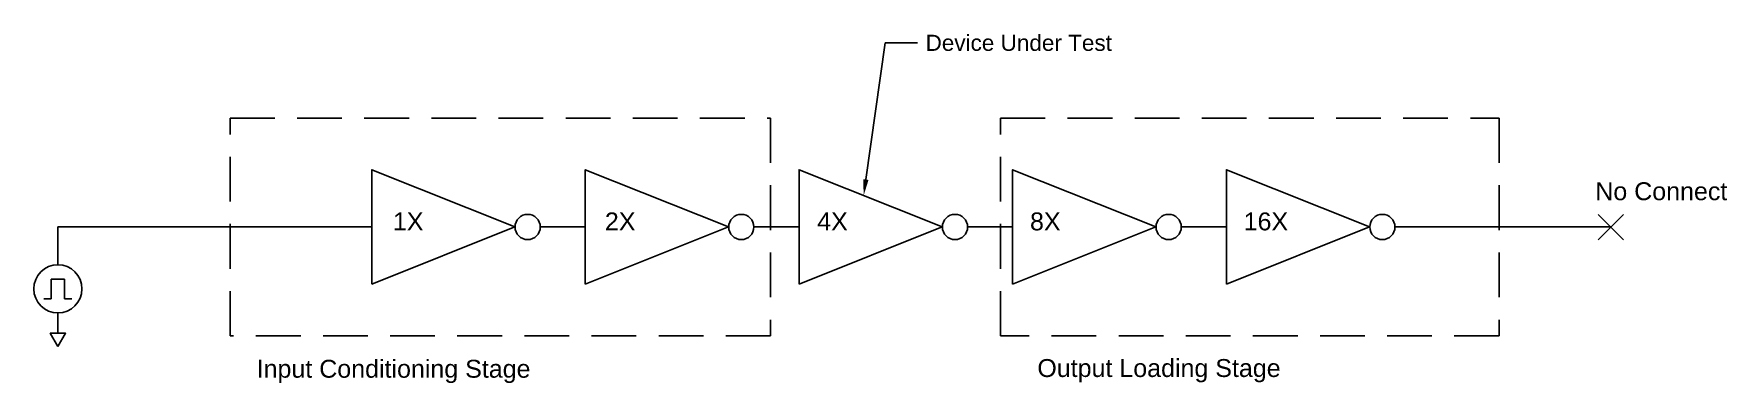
# Model space of a CAD drawing. Header units: inches. Extents: x 1.2 to 20.1, y 1.7 to 5.6.
import ezdxf
from ezdxf import colors
from ezdxf.entities.mleader import LeaderData, LeaderLine
from ezdxf.math import Vec2, Vec3

# ---------------------------------------------------------------- set-up
doc = ezdxf.new("R2010")
doc.units = ezdxf.units.IN
doc.header["$MEASUREMENT"] = 0
doc.linetypes.add('DASHED', pattern=[0.75, 0.5, -0.25])
doc.styles.get("Standard").update_dxf_attribs({"font": 'arial.ttf'})

# ---------------------------------------------------------------- blocks, each defined once
blk = doc.blocks.new('Inverter')
blk.add_lwpolyline([(2.512, 2.841), (4.113, 3.48), (2.512, 4.119)], close=True)
blk.add_circle((4.255, 3.48), 0.141)
blk = doc.blocks.new('*U2')
blk.add_blockref('Inverter', (-3.454, -3.48))
blk = doc.blocks.new('*U3')
at = {"color": 0, "linetype": 'ByBlock', "lineweight": -2, "transparency": 16777216}
for p in [(0, 0), (2.387, 0), (4.775, 0), (7.162, 0), (9.55, 0)]:
    blk.add_blockref('*U2', p, dxfattribs=at)

msp = doc.modelspace()

# ---------------------------------------------------------------- linework, layer by layer
for p, q in [((18.682, 3.621), (18.965, 3.338)), ((18.965, 3.621), (18.682, 3.338)), ((3.757, 3.48), (1.472, 3.48)), ((1.472, 3.48), (1.472, 3.058)), ((3.757, 3.48), (4.978, 3.48)), ((6.58, 3.48), (6.581, 3.48)), ((6.862, 3.48), (7.366, 3.48)), ((8.967, 3.48), (8.968, 3.48)), ((9.25, 3.48), (9.753, 3.48)), ((11.355, 3.48), (11.355, 3.48)), ((11.637, 3.48), (12.14, 3.48)), ((13.742, 3.48), (13.743, 3.48)), ((14.025, 3.48), (14.528, 3.48)), ((16.13, 3.48), (16.13, 3.48)), ((16.412, 3.48), (17.446, 3.48)), ((17.446, 3.48), (18.823, 3.48)), ((1.397, 2.677), (1.397, 2.898)), ((1.397, 2.898), (1.472, 2.898)), ((1.547, 2.898), (1.472, 2.898)), ((1.547, 2.677), (1.547, 2.898)), ((1.316, 2.677), (1.397, 2.677)), ((1.629, 2.677), (1.547, 2.677)), ((1.472, 2.521), (1.472, 2.293))]:
    msp.add_line(p, q)
at = {"linetype": 'DASHED'}
for points in [[(3.396, 4.695), (9.435, 4.695), (9.435, 2.264), (3.396, 2.264)], [(12.004, 4.695), (17.575, 4.695), (17.575, 2.264), (12.004, 2.264)]]:
    msp.add_lwpolyline(points, close=True, dxfattribs=at)
msp.add_lwpolyline([(1.472, 2.145), (1.558, 2.293), (1.387, 2.293)], close=True)
msp.add_circle((1.472, 2.789), 0.269)

# ---------------------------------------------------------------- block references
msp.add_blockref('*U3', (5.92, 3.48))

# ---------------------------------------------------------------- texts
at = {"char_height": 0.2, "attachment_point": 1}
for s, width, insert in [('No Connect', 2.95075, (18.65, 3.979)), ('1X', 0.79759, (5.215, 3.642)), ('2X', 0.79759, (7.584, 3.642)), ('4X', 0.79759, (9.956, 3.642)), ('8X', 0.79759, (12.334, 3.642)), ('16X', 0.79759, (14.721, 3.642)), ('Input Conditioning Stage', 5.46123, (3.693, 1.997)), ('Output Loading Stage', 5.46123, (12.416, 2.005))]:
    msp.add_mtext_dynamic_manual_height_columns(s, width=width, gutter_width=1, heights=[0], dxfattribs=dict(at, insert=insert))

# ---------------------------------------------------------------- leaders
ml = msp.add_multileader_mtext('Standard')
ml.set_content('Device Under Test', color=256)
ml.set_leader_properties()
ml.build(insert=Vec2(0, 0))
ml.multileader.update_dxf_attribs({"dogleg_length": 0.36, "arrow_head_size": 0.18})
ctx = ml.context
ctx.base_point, ctx.char_height, ctx.arrow_head_size, ctx.landing_gap_size, ctx.plane_origin = Vec3(11.077, 5.535), 0.18, 0.18, 0.09, Vec3(9.753, 2.841)
notes = []
notes.append((ctx, [(0, (1, 1, 0), (10.717, 5.535), (1, 0), 0.36, [(0, [(10.475, 3.831)], 0, [])])]))
ctx.mtext.insert, ctx.mtext.flow_direction = Vec3(11.167, 5.626), 5
for ctx, leaders in notes:
    for number, flags, end, landing, length, lines in leaders:
        leader = LeaderData()
        leader.index, (leader.has_last_leader_line, leader.has_dogleg_vector, leader.attachment_direction) = number, flags
        leader.last_leader_point, leader.dogleg_vector, leader.dogleg_length = Vec3(end), Vec3(landing), length
        for number, points, colour, breaks in lines:
            line = LeaderLine()
            line.index, line.vertices, line.color, line.breaks = number, Vec3.list(points), colors.encode_raw_color(colour), breaks
            leader.lines.append(line)
        ctx.leaders.append(leader)

doc.saveas('drawing.dxf')
